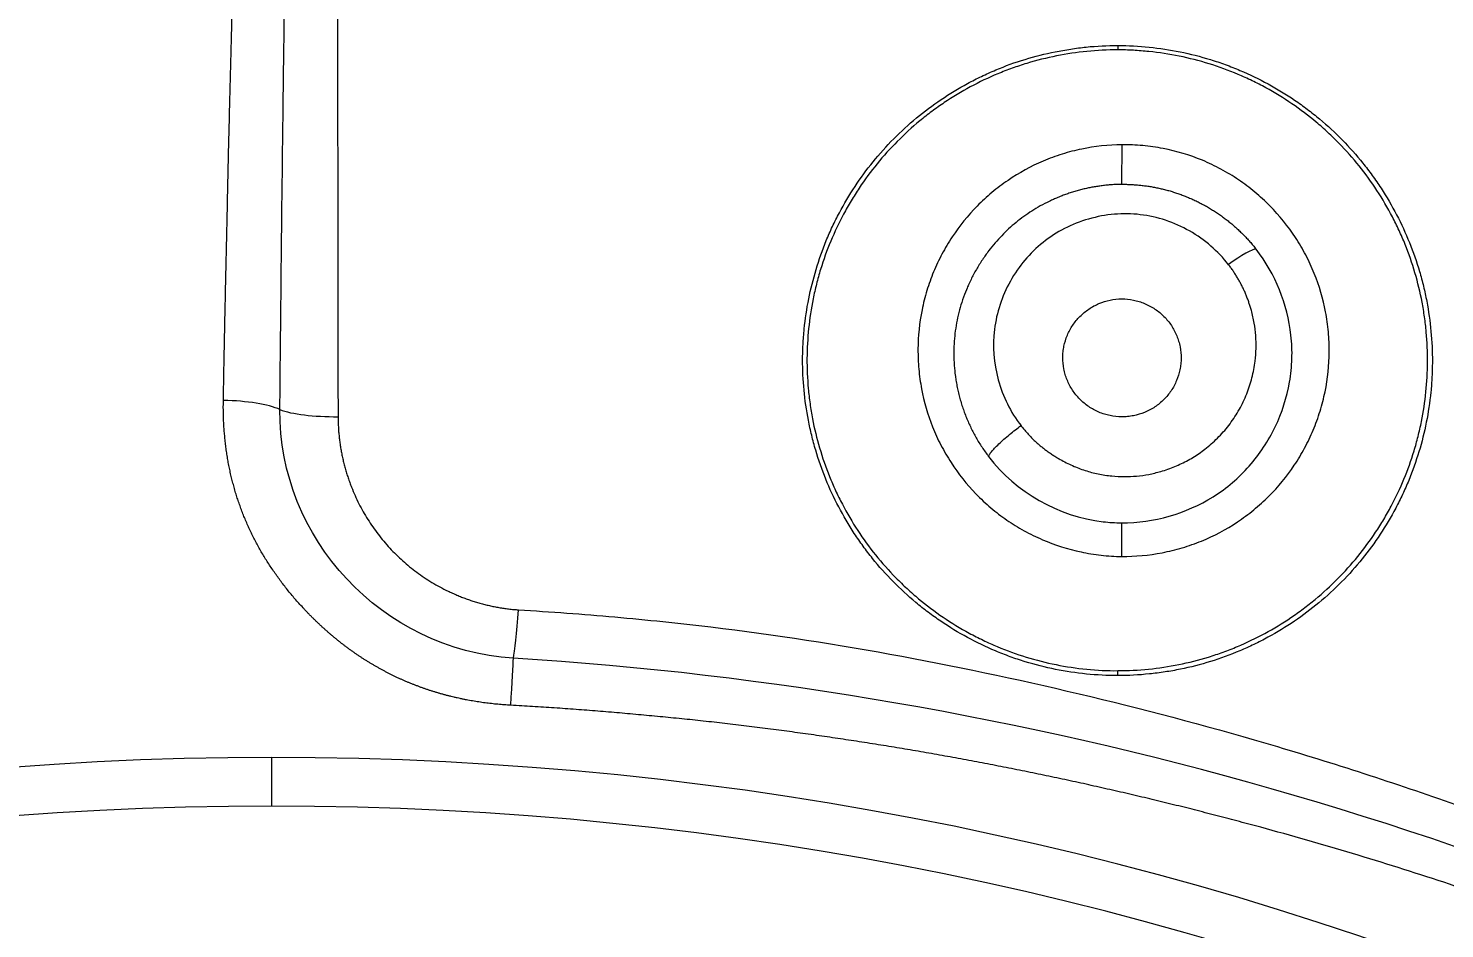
# Model space of a CAD drawing. Extents: x 541 to 1062, y 0 to 382.
# Drawn here: x 893.82 to 904.77, y 300.94 to 307.9 of the extents above; entities that cross this region are included whole.
import ezdxf

# ---------------------------------------------------------------- set-up
doc = ezdxf.new("R2010")
doc.units = 0
doc.header["$LTSCALE"] = 10
doc.header["$MEASUREMENT"] = 0
doc.header["$PDMODE"] = 3
doc.header["$PDSIZE"] = -10
doc.layers.get('0').update_dxf_attribs({"linetype": 'CONTINUOUS'})
doc.layers.get('DEFPOINTS').update_dxf_attribs({"linetype": 'CONTINUOUS'})
doc.layers.add('1', color=7, linetype='CONTINUOUS')
doc.styles.add('Daelim Dimension', font='')
doc.styles.get('Daelim Dimension').set_extended_font_data('NanumGothic')
doc.dimstyles.new('DEFAULT', dxfattribs={"dimscale": 2, "dimtxt": 2, "dimasz": 2, "dimexe": 0, "dimexo": 2, "dimgap": 1, "dimtad": 1, "dimdec": 1, "dimzin": 9, "dimdsep": 46, "dimtxsty": 'Daelim Dimension', "dimcen": 0.5, "dimclrd": 252, "dimclre": 252, "dimclrt": 3, "dimadec": 1, "dimazin": 0, "dimtfac": 1, "dimtdec": 1, "dimtix": 1, "dimtmove": 0, "dimatfit": 3, "dimfxl": 1, "dimtolj": 1, "dimtzin": 1, "dimlwd": 9, "dimlwe": 9, "dimarcsym": 0})

# ---------------------------------------------------------------- blocks, each defined once
blk = doc.blocks.new('*D10')
at = {"color": 5, "linetype": 'ByBlock', "lineweight": 9, "ltscale": 0.5, "transparency": 16777216}
for p, q in [((845.7, 280.073), (845.7, 341.221)), ((849.7, 341.221), (941.7, 341.221)), ((945.7, 280.074), (945.7, 341.221))]:
    blk.add_line(p, q, dxfattribs=at)
at = {"color": 5, "ltscale": 0.5, "transparency": 16777216}
for points in [[(849.7, 341.887), (849.7, 340.554), (845.7, 341.221)], [(941.7, 341.887), (941.7, 340.554), (945.7, 341.221)]]:
    blk.add_solid(points, dxfattribs=at)
at = {"layer": 'DEFPOINTS', "color": 0, "ltscale": 0.5, "transparency": 16777216}
for p in [(945.7, 341.221), (845.7, 276.073), (945.7, 276.074)]:
    blk.add_point(p, dxfattribs=at)
at = {"color": 7, "ltscale": 0.5, "transparency": 16777216, "insert": (895.7, 346.221), "char_height": 6, "attachment_point": 5, "style": 'Daelim Dimension'}
blk.add_mtext('\\A1;%%C100', dxfattribs=at)

msp = doc.modelspace()

# ---------------------------------------------------------------- linework, layer by layer
at = {"layer": '1', "color": 7, "linetype": 'Continuous', "lineweight": 13}
for p, q in [((902.245, 307.767), (902.245, 307.733)), ((902.276, 306.694), (902.277, 307)), ((902.274, 304.076), (902.273, 303.817)), ((902.245, 302.896), (902.245, 302.934)), ((895.7, 302.264), (895.7, 301.888))]:
    msp.add_line(p, q, dxfattribs=at)
at = {"layer": '1', "color": 7, "linetype": 'Continuous', "lineweight": 18}
for radius, start, end in [(45.353, 90, 267.6206), (45.353, 272.3738, 90), (41.78, 282.5334, 97.4666), (41.2, 90, 267.3523), (41.2, 272.6477, 90)]:
    msp.add_arc((895.7, 276.074), radius, start, end, dxfattribs=at)
at = {"layer": '1', "color": 7, "linetype": 'Continuous', "lineweight": 13}
for radius, start, end in [(26.189, 90, 270), (26.189, 270, 90), (25.813, 90, 180), (25.813, 0, 90)]:
    msp.add_arc((895.7, 276.074), radius, start, end, dxfattribs=at)
for centre, major_axis, ratio, start_param, end_param in [((903.085, 306.006), (0.237, 0.184), 0.144323, 0.176634, 1.390659), ((895.33, 304.899), (-0.5, 0.009), 0.247388, 3.660306, 4.720192), ((896.2, 305.005), (0.5, 0), 0.216274, 3.655975, 4.741195), ((897.597, 303.509), (0.034, 0.499), 0.041753, 3.433633, 4.50329), ((897.543, 302.553), (-0.028, -0.499), 0.003274, 1.800682, 2.849813)]:
    msp.add_ellipse(centre, major_axis=major_axis, ratio=ratio, start_param=start_param, end_param=end_param, dxfattribs=at)
at = {"layer": '1', "color": 7, "linetype": 'Continuous', "lineweight": 18}
for points, weights in [([(895.7, 326.074), (868.439, 326.074), (845.7, 307.335), (845.7, 276.074)], [1, 0.732970788325, 0.639202598139, 0.718695429443]), ([(945.7, 276.074), (945.7, 307.335), (922.962, 326.074), (895.7, 326.074)], [0.718695432068, 0.639202599743, 0.732970789054, 1]), ([(895.7, 321.97), (847.662, 321.97), (829.279, 277.589), (863.247, 243.621)], [1, 0.588455621577, 0.588455621577, 1]), ([(928.153, 243.621), (962.121, 277.589), (943.738, 321.97), (895.7, 321.97)], [1, 0.588455621576, 0.588455621576, 1])]:
    msp.add_rational_spline(points, weights, degree=3, dxfattribs=at)
at = {"layer": '1', "color": 7, "linetype": 'Continuous', "lineweight": 13}
for points, knots in [([(853.335, 276.074), (853.335, 278.847), (853.608, 281.62), (854.69, 287.059), (855.499, 289.725), (857.621, 294.849), (858.934, 297.306), (862.015, 301.917), (863.783, 304.07), (867.704, 307.992), (869.858, 309.759), (874.469, 312.84), (876.926, 314.154), (882.05, 316.276), (884.716, 317.085), (890.155, 318.167), (892.927, 318.44), (895.7, 318.44)], [0, 0, 0, 0, 0.125, 0.125, 0.25, 0.25, 0.375, 0.375, 0.5, 0.5, 0.625, 0.625, 0.75, 0.75, 0.875, 0.875, 1, 1, 1, 1]), ([(895.7, 318.44), (898.473, 318.44), (901.246, 318.167), (906.685, 317.085), (909.351, 316.276), (914.474, 314.154), (916.932, 312.84), (921.543, 309.759), (923.696, 307.992), (927.618, 304.07), (929.385, 301.917), (932.466, 297.306), (933.779, 294.849), (935.902, 289.725), (936.71, 287.059), (937.792, 281.62), (938.065, 278.847), (938.065, 276.074)], [0, 0, 0, 0, 0.125, 0.125, 0.25, 0.25, 0.375, 0.375, 0.5, 0.5, 0.625, 0.625, 0.75, 0.75, 0.875, 0.875, 1, 1, 1, 1]), ([(896.199, 316.736), (896.199, 316.675), (896.199, 316.553), (896.199, 316.37), (896.2, 316.187), (896.2, 316.006), (896.2, 315.825), (896.2, 315.644), (896.2, 315.465), (896.201, 315.286), (896.201, 315.107), (896.201, 314.93), (896.201, 314.753), (896.202, 314.577), (896.202, 314.401), (896.202, 314.226), (896.202, 314.052), (896.202, 313.878), (896.203, 313.706), (896.203, 313.534), (896.203, 313.362), (896.203, 313.191), (896.203, 313.021), (896.204, 312.852), (896.204, 312.683), (896.204, 312.515), (896.204, 312.348), (896.205, 312.181), (896.205, 312.016), (896.205, 311.85), (896.205, 311.686), (896.205, 311.522), (896.206, 311.359), (896.206, 311.197), (896.206, 311.035), (896.206, 310.874), (896.206, 310.714), (896.207, 310.555), (896.207, 310.396), (896.207, 310.238), (896.207, 310.08), (896.207, 309.924), (896.208, 309.768), (896.208, 309.612), (896.208, 309.458), (896.208, 309.304), (896.209, 309.151), (896.209, 308.999), (896.209, 308.847), (896.209, 308.696), (896.209, 308.546), (896.21, 308.397), (896.21, 308.248), (896.21, 308.1), (896.21, 307.953), (896.21, 307.806), (896.211, 307.66), (896.211, 307.515), (896.211, 307.371), (896.211, 307.227), (896.211, 307.084), (896.212, 306.942), (896.212, 306.801), (896.212, 306.66), (896.212, 306.52), (896.212, 306.381), (896.213, 306.242), (896.213, 306.104), (896.213, 305.967), (896.213, 305.831), (896.213, 305.695), (896.214, 305.561), (896.214, 305.427), (896.214, 305.293), (896.214, 305.161), (896.214, 305.029), (896.215, 304.941), (896.215, 304.897)], [0, 0, 0, 0, 0.015717, 0.031369, 0.046957, 0.06248, 0.077939, 0.093334, 0.108664, 0.12393, 0.139132, 0.154269, 0.169341, 0.184349, 0.199293, 0.214173, 0.228988, 0.243738, 0.258424, 0.273046, 0.287603, 0.302096, 0.316525, 0.330889, 0.345188, 0.359424, 0.373594, 0.387701, 0.401743, 0.41572, 0.429634, 0.443482, 0.457267, 0.470987, 0.484642, 0.498233, 0.51176, 0.525222, 0.53862, 0.551953, 0.565222, 0.578427, 0.591567, 0.604643, 0.617654, 0.630601, 0.643483, 0.656302, 0.669055, 0.681744, 0.694369, 0.70693, 0.719425, 0.731857, 0.744224, 0.756527, 0.768765, 0.780939, 0.793048, 0.805093, 0.817074, 0.82899, 0.840842, 0.852629, 0.864352, 0.87601, 0.887604, 0.899134, 0.910599, 0.921999, 0.933336, 0.944607, 0.955815, 0.966958, 0.978036, 0.98905, 1, 1, 1, 1]), ([(895.328, 305.023), (895.329, 305.078), (895.331, 305.191), (895.334, 305.36), (895.338, 305.532), (895.341, 305.706), (895.345, 305.882), (895.349, 306.06), (895.353, 306.24), (895.357, 306.423), (895.361, 306.608), (895.365, 306.795), (895.369, 306.984), (895.374, 307.175), (895.379, 307.369), (895.384, 307.564), (895.389, 307.762), (895.398, 308.091), (895.412, 308.581), (895.433, 309.263), (895.46, 310.039), (895.488, 310.77), (895.516, 311.41), (895.539, 311.912), (895.562, 312.37), (895.585, 312.782), (895.606, 313.15), (895.626, 313.473), (895.642, 313.721), (895.655, 313.91), (895.665, 314.053), (895.675, 314.197), (895.684, 314.341), (895.694, 314.476), (895.703, 314.604), (895.712, 314.724), (895.722, 314.843), (895.732, 314.962), (895.742, 315.082), (895.753, 315.202), (895.765, 315.324), (895.777, 315.445), (895.79, 315.563), (895.804, 315.68), (895.817, 315.794), (895.832, 315.905), (895.846, 316.014), (895.862, 316.121), (895.877, 316.226), (895.893, 316.328), (895.91, 316.427), (895.927, 316.525), (895.938, 316.589), (895.944, 316.62)], [0, 0, 0, 0, 0.014175, 0.028544, 0.043108, 0.057865, 0.072817, 0.087962, 0.103301, 0.118833, 0.134559, 0.150477, 0.166589, 0.182894, 0.199391, 0.216081, 0.232963, 0.250037, 0.300206, 0.358598, 0.425191, 0.499955, 0.547181, 0.590552, 0.630077, 0.665764, 0.697619, 0.725648, 0.749859, 0.762374, 0.774885, 0.787393, 0.799897, 0.812397, 0.822838, 0.833274, 0.843703, 0.854126, 0.864544, 0.874956, 0.885769, 0.896382, 0.906795, 0.917008, 0.927021, 0.936835, 0.94645, 0.955868, 0.965088, 0.97411, 0.982936, 0.991566, 1, 1, 1, 1]), ([(902.276, 306.694), (902.282, 306.694), (902.294, 306.694), (902.311, 306.694), (902.328, 306.693), (902.346, 306.692), (902.363, 306.691), (902.38, 306.69), (902.398, 306.689), (902.415, 306.687), (902.432, 306.685), (902.45, 306.683), (902.467, 306.681), (902.484, 306.678), (902.502, 306.676), (902.519, 306.673), (902.536, 306.669), (902.554, 306.666), (902.571, 306.662), (902.588, 306.658), (902.605, 306.654), (902.623, 306.649), (902.64, 306.645), (902.657, 306.64), (902.674, 306.634), (902.691, 306.629), (902.708, 306.623), (902.725, 306.617), (902.742, 306.611), (902.758, 306.605), (902.775, 306.598), (902.792, 306.591), (902.808, 306.584), (902.825, 306.577), (902.841, 306.569), (902.858, 306.561), (902.874, 306.553), (902.89, 306.545), (902.906, 306.536), (902.922, 306.528), (902.938, 306.519), (902.954, 306.509), (902.969, 306.5), (902.985, 306.49), (903, 306.48), (903.015, 306.47), (903.031, 306.46), (903.046, 306.449), (903.061, 306.438), (903.075, 306.427), (903.09, 306.416), (903.104, 306.405), (903.119, 306.393), (903.133, 306.381), (903.147, 306.369), (903.161, 306.356), (903.174, 306.344), (903.188, 306.331), (903.201, 306.318), (903.215, 306.305), (903.228, 306.292), (903.24, 306.278), (903.253, 306.264), (903.266, 306.25), (903.278, 306.236), (903.29, 306.222), (903.302, 306.207), (903.31, 306.197), (903.314, 306.192)], [0, 0, 0, 0, 0.014446, 0.028913, 0.043402, 0.057912, 0.072444, 0.086998, 0.101573, 0.11617, 0.130789, 0.145429, 0.160091, 0.174775, 0.189481, 0.204208, 0.218957, 0.233728, 0.24852, 0.263334, 0.27817, 0.293028, 0.307908, 0.322809, 0.337733, 0.352678, 0.367645, 0.382633, 0.397644, 0.412676, 0.42773, 0.442806, 0.457904, 0.473023, 0.488165, 0.503328, 0.518513, 0.533719, 0.548948, 0.564198, 0.57947, 0.594764, 0.61008, 0.625417, 0.640776, 0.656157, 0.671559, 0.686984, 0.702429, 0.717897, 0.733386, 0.748897, 0.76443, 0.779984, 0.795559, 0.811157, 0.826775, 0.842416, 0.858078, 0.873761, 0.889466, 0.905192, 0.92094, 0.936709, 0.9525, 0.968312, 0.984145, 1, 1, 1, 1]), ([(902.274, 304.077), (902.523, 304.076), (902.772, 304.148), (903.034, 304.311), (903.084, 304.348), (903.177, 304.427), (903.308, 304.556), (903.477, 304.812), (903.552, 305.045), (903.583, 305.224), (903.589, 305.285), (903.593, 305.406), (903.58, 305.709), (903.464, 306), (903.314, 306.192)], [0, 0, 0, 0, 0.25, 0.25, 0.3125, 0.3125, 0.375, 0.5, 0.625, 0.625, 0.6875, 0.6875, 0.75, 1, 1, 1, 1]), ([(897.551, 302.666), (897.542, 302.667), (897.525, 302.668), (897.5, 302.67), (897.475, 302.672), (897.45, 302.674), (897.425, 302.676), (897.401, 302.679), (897.376, 302.682), (897.352, 302.685), (897.327, 302.688), (897.303, 302.692), (897.279, 302.696), (897.255, 302.7), (897.231, 302.704), (897.207, 302.708), (897.183, 302.713), (897.159, 302.718), (897.136, 302.723), (897.112, 302.729), (897.089, 302.734), (897.066, 302.74), (897.042, 302.746), (897.019, 302.753), (896.996, 302.759), (896.974, 302.766), (896.951, 302.773), (896.928, 302.78), (896.906, 302.787), (896.883, 302.795), (896.861, 302.803), (896.839, 302.811), (896.817, 302.82), (896.795, 302.828), (896.773, 302.837), (896.751, 302.846), (896.729, 302.855), (896.708, 302.865), (896.686, 302.874), (896.665, 302.884), (896.644, 302.895), (896.623, 302.905), (896.602, 302.916), (896.581, 302.926), (896.56, 302.937), (896.539, 302.949), (896.519, 302.96), (896.498, 302.972), (896.478, 302.984), (896.458, 302.996), (896.437, 303.009), (896.417, 303.021), (896.397, 303.034), (896.378, 303.047), (896.358, 303.061), (896.338, 303.074), (896.319, 303.088), (896.299, 303.102), (896.28, 303.116), (896.261, 303.131), (896.242, 303.145), (896.223, 303.16), (896.204, 303.176), (896.185, 303.191), (896.167, 303.207), (896.148, 303.222), (896.13, 303.238), (896.111, 303.255), (896.093, 303.271), (896.075, 303.288), (896.057, 303.305), (896.039, 303.322), (896.022, 303.339), (896.004, 303.357), (895.986, 303.375), (895.969, 303.393), (895.947, 303.417), (895.92, 303.446), (895.889, 303.48), (895.859, 303.515), (895.83, 303.551), (895.802, 303.586), (895.774, 303.622), (895.748, 303.658), (895.722, 303.695), (895.697, 303.732), (895.672, 303.769), (895.649, 303.806), (895.626, 303.844), (895.605, 303.882), (895.584, 303.92), (895.564, 303.959), (895.544, 303.998), (895.526, 304.037), (895.508, 304.077), (895.491, 304.117), (895.475, 304.157), (895.46, 304.197), (895.446, 304.238), (895.432, 304.279), (895.419, 304.32), (895.408, 304.362), (895.396, 304.404), (895.386, 304.446), (895.377, 304.489), (895.368, 304.532), (895.36, 304.575), (895.354, 304.618), (895.347, 304.662), (895.342, 304.706), (895.338, 304.751), (895.334, 304.795), (895.331, 304.84), (895.329, 304.885), (895.328, 304.931), (895.327, 304.977), (895.328, 305.007), (895.328, 305.023)], [0, 0, 0, 0, 0.006953, 0.013881, 0.020786, 0.027667, 0.034525, 0.041362, 0.048176, 0.05497, 0.061744, 0.068499, 0.075234, 0.081952, 0.088652, 0.095335, 0.102002, 0.108654, 0.115291, 0.121914, 0.128524, 0.135121, 0.141707, 0.148281, 0.154845, 0.161399, 0.167944, 0.174481, 0.18101, 0.187533, 0.19405, 0.200561, 0.207068, 0.213571, 0.220072, 0.226569, 0.233066, 0.239561, 0.246057, 0.252553, 0.259051, 0.265551, 0.272054, 0.27856, 0.285071, 0.291587, 0.29811, 0.304638, 0.311175, 0.317719, 0.324272, 0.330835, 0.337408, 0.343992, 0.350588, 0.357197, 0.363819, 0.370454, 0.377104, 0.38377, 0.390451, 0.397149, 0.403865, 0.410598, 0.41735, 0.424122, 0.430914, 0.437726, 0.44456, 0.451415, 0.458293, 0.465195, 0.47212, 0.47907, 0.486044, 0.493045, 0.500072, 0.513103, 0.526051, 0.538921, 0.551716, 0.56444, 0.577098, 0.589693, 0.60223, 0.614714, 0.627148, 0.639537, 0.651886, 0.664198, 0.67648, 0.688734, 0.700967, 0.713181, 0.725384, 0.737578, 0.749768, 0.76196, 0.774158, 0.786367, 0.798592, 0.810836, 0.823106, 0.835404, 0.847737, 0.860109, 0.872523, 0.884986, 0.8975, 0.910071, 0.922702, 0.935399, 0.948164, 0.961003, 0.97392, 0.986917, 1, 1, 1, 1]), ([(901.245, 304.59), (901.246, 304.593), (901.248, 304.598), (901.255, 304.61), (901.261, 304.618), (901.274, 304.634), (901.282, 304.643), (901.301, 304.664), (901.313, 304.675), (901.337, 304.698), (901.35, 304.71), (901.378, 304.735), (901.393, 304.747), (901.423, 304.772), (901.438, 304.784), (901.468, 304.807), (901.482, 304.818), (901.496, 304.828)], [0, 0, 0, 0, 0.125, 0.125, 0.25, 0.25, 0.375, 0.375, 0.5, 0.5, 0.625, 0.625, 0.75, 0.75, 0.875, 0.875, 1, 1, 1, 1]), ([(901.245, 304.59), (901.457, 304.312), (901.784, 304.126), (902.178, 304.08), (902.226, 304.077), (902.274, 304.077)], [0, 0, 0, 0, 0.879044, 0.879044, 1, 1, 1, 1]), ([(897.61, 303.404), (897.859, 303.389), (898.107, 303.371), (898.603, 303.327), (898.85, 303.302), (899.592, 303.212), (900.084, 303.136), (901.064, 302.954), (901.551, 302.85), (902.52, 302.617), (903.002, 302.488), (903.957, 302.205), (904.43, 302.051), (905.369, 301.716), (905.833, 301.535), (907.211, 300.956), (908.108, 300.52), (909.414, 299.794), (909.843, 299.54), (910.686, 299.009), (911.1, 298.732), (911.913, 298.157), (912.311, 297.858), (913.092, 297.239), (913.474, 296.919), (914.221, 296.259), (914.585, 295.919), (915.117, 295.395), (915.292, 295.217), (915.636, 294.858), (915.806, 294.675), (916.139, 294.305), (916.302, 294.117), (916.624, 293.737), (916.782, 293.545), (917.094, 293.156), (917.247, 292.96), (917.552, 292.566), (917.703, 292.368), (917.854, 292.17)], [0, 0, 0, 0, 0.03125, 0.03125, 0.0625, 0.0625, 0.125, 0.125, 0.1875, 0.1875, 0.25, 0.25, 0.3125, 0.3125, 0.375, 0.375, 0.5, 0.5, 0.5625, 0.5625, 0.625, 0.625, 0.6875, 0.6875, 0.75, 0.75, 0.8125, 0.8125, 0.84375, 0.84375, 0.875, 0.875, 0.90625, 0.90625, 0.9375, 0.9375, 0.96875, 0.96875, 1, 1, 1, 1])]:
    msp.add_open_spline(points, degree=3, knots=knots, dxfattribs=at)
at = {"layer": '1', "color": 7, "linetype": 'Continuous', "lineweight": 18}
for points, knots in [([(896.202, 316.897), (897.784, 316.867), (899.363, 316.745), (902.497, 316.318), (904.05, 316.014), (907.11, 315.226), (908.617, 314.744), (911.562, 313.607), (913.001, 312.953), (915.792, 311.483), (917.144, 310.667), (919.743, 308.884), (920.99, 307.917), (923.362, 305.846), (924.488, 304.742), (926.601, 302.412), (927.59, 301.186), (928.503, 299.907)], [0, 0, 0, 0, 0.125, 0.125, 0.25, 0.25, 0.375, 0.375, 0.5, 0.5, 0.625, 0.625, 0.75, 0.75, 0.875, 0.875, 1, 1, 1, 1]), ([(896.199, 316.736), (899.363, 316.692), (902.534, 316.27), (908.607, 314.734), (911.533, 313.624), (917.157, 310.695), (919.746, 308.931), (923.298, 305.856), (924.429, 304.758), (926.035, 303.005), (926.554, 302.406), (927.31, 301.489), (927.558, 301.18), (928.04, 300.551), (928.282, 300.236), (928.503, 299.907)], [0, 0, 0, 0, 0.25, 0.25, 0.5, 0.5, 0.75, 0.75, 0.875, 0.875, 0.9375, 0.9375, 0.96875, 0.96875, 1, 1, 1, 1]), ([(895.765, 304.952), (895.765, 304.968), (895.765, 304.998), (895.766, 305.044), (895.766, 305.091), (895.767, 305.137), (895.767, 305.183), (895.768, 305.229), (895.768, 305.275), (895.768, 305.321), (895.769, 305.367), (895.769, 305.413), (895.77, 305.459), (895.77, 305.505), (895.771, 305.551), (895.771, 305.597), (895.772, 305.643), (895.772, 305.689), (895.773, 305.735), (895.773, 305.781), (895.774, 305.828), (895.774, 305.874), (895.774, 305.92), (895.775, 305.966), (895.775, 306.012), (895.776, 306.058), (895.776, 306.104), (895.777, 306.15), (895.777, 306.196), (895.778, 306.242), (895.778, 306.288), (895.779, 306.334), (895.779, 306.38), (895.78, 306.425), (895.78, 306.471), (895.781, 306.517), (895.781, 306.563), (895.782, 306.609), (895.783, 306.655), (895.783, 306.701), (895.784, 306.747), (895.784, 306.793), (895.785, 306.839), (895.785, 306.885), (895.786, 306.931), (895.786, 306.977), (895.787, 307.023), (895.787, 307.069), (895.788, 307.114), (895.789, 307.16), (895.789, 307.206), (895.79, 307.252), (895.79, 307.298), (895.791, 307.344), (895.791, 307.39), (895.792, 307.436), (895.793, 307.481), (895.793, 307.527), (895.794, 307.573), (895.794, 307.619), (895.795, 307.665), (895.796, 307.711), (895.796, 307.757), (895.797, 307.802), (895.797, 307.848), (895.798, 307.894), (895.799, 307.94), (895.799, 307.986), (895.8, 308.031), (895.801, 308.077), (895.801, 308.123), (895.802, 308.169), (895.802, 308.215), (895.803, 308.26), (895.804, 308.306), (895.804, 308.352), (895.805, 308.398), (895.806, 308.443), (895.806, 308.489), (895.807, 308.535), (895.808, 308.581), (895.808, 308.626), (895.809, 308.672), (895.81, 308.718), (895.811, 308.764), (895.811, 308.809), (895.812, 308.855), (895.813, 308.901), (895.813, 308.946), (895.814, 308.992), (895.815, 309.038), (895.816, 309.083), (895.816, 309.129), (895.817, 309.175), (895.818, 309.221), (895.819, 309.266), (895.819, 309.312), (895.82, 309.358), (895.821, 309.403), (895.822, 309.449), (895.822, 309.494), (895.823, 309.54), (895.824, 309.586), (895.825, 309.631), (895.826, 309.677), (895.826, 309.723), (895.827, 309.768), (895.828, 309.814), (895.829, 309.859), (895.83, 309.905), (895.83, 309.951), (895.831, 309.996), (895.832, 310.042), (895.833, 310.087), (895.834, 310.133), (895.835, 310.178), (895.835, 310.224), (895.836, 310.27), (895.837, 310.315), (895.838, 310.361), (895.839, 310.406), (895.84, 310.452), (895.841, 310.497), (895.842, 310.543), (895.842, 310.588), (895.843, 310.634), (895.844, 310.679), (895.845, 310.725), (895.846, 310.77), (895.847, 310.821), (895.848, 310.877), (895.85, 310.962), (895.853, 311.123), (895.858, 311.371), (895.864, 311.688), (895.871, 312.036), (895.879, 312.412), (895.889, 312.821), (895.9, 313.26), (895.909, 313.62), (895.918, 313.893), (895.923, 314.074), (895.93, 314.268), (895.938, 314.474), (895.947, 314.692), (895.957, 314.922), (895.972, 315.221), (895.992, 315.56), (896.015, 315.91), (896.036, 316.186), (896.053, 316.387), (896.064, 316.515), (896.07, 316.575), (896.072, 316.593)], [0, 0, 0, 0, 0.003907, 0.007815, 0.011722, 0.015629, 0.019537, 0.023444, 0.027351, 0.031258, 0.035166, 0.039073, 0.04298, 0.046887, 0.050794, 0.054701, 0.058609, 0.062516, 0.066423, 0.07033, 0.074237, 0.078144, 0.082051, 0.085958, 0.089865, 0.093772, 0.097679, 0.101586, 0.105493, 0.109399, 0.113306, 0.117213, 0.12112, 0.125027, 0.128933, 0.13284, 0.136747, 0.140654, 0.14456, 0.148467, 0.152374, 0.15628, 0.160187, 0.164093, 0.168, 0.171907, 0.175813, 0.17972, 0.183626, 0.187532, 0.191439, 0.195345, 0.199252, 0.203158, 0.207064, 0.210971, 0.214877, 0.218783, 0.22269, 0.226596, 0.230502, 0.234408, 0.238314, 0.24222, 0.246127, 0.250033, 0.253939, 0.257845, 0.261751, 0.265657, 0.269563, 0.273469, 0.277375, 0.281281, 0.285186, 0.289092, 0.292998, 0.296904, 0.30081, 0.304715, 0.308621, 0.312527, 0.316432, 0.320338, 0.324244, 0.328149, 0.332055, 0.33596, 0.339866, 0.343771, 0.347677, 0.351582, 0.355488, 0.359393, 0.363299, 0.367204, 0.371109, 0.375015, 0.37892, 0.382825, 0.38673, 0.390635, 0.394541, 0.398446, 0.402351, 0.406256, 0.410161, 0.414066, 0.417971, 0.421876, 0.425781, 0.429686, 0.433591, 0.437495, 0.4414, 0.445305, 0.44921, 0.453115, 0.457019, 0.460924, 0.464829, 0.468733, 0.472638, 0.476543, 0.480447, 0.484352, 0.488256, 0.492161, 0.496065, 0.499969, 0.5052, 0.510598, 0.521893, 0.546481, 0.574462, 0.603651, 0.636259, 0.671516, 0.70942, 0.749973, 0.764611, 0.780325, 0.797114, 0.814977, 0.83391, 0.853911, 0.874975, 0.91197, 0.942477, 0.966515, 0.984104, 0.995262, 1, 1, 1, 1]), ([(902.245, 302.896), (902.163, 302.896), (902.082, 302.9), (901.921, 302.916), (901.762, 302.94), (901.606, 302.98), (901.489, 303.015), (901.451, 303.028), (901.374, 303.056), (901.336, 303.071), (901.225, 303.118), (901.08, 303.187), (900.943, 303.27), (900.843, 303.338), (900.81, 303.362), (900.762, 303.398), (900.746, 303.41), (900.714, 303.435), (900.636, 303.499), (900.504, 303.621), (900.398, 303.739), (900.323, 303.832), (900.299, 303.864), (900.252, 303.928), (900.229, 303.961), (900.163, 304.062), (900.123, 304.13), (900.049, 304.27), (899.983, 304.413), (899.931, 304.562), (899.903, 304.657), (899.897, 304.677), (899.887, 304.715), (899.882, 304.734), (899.868, 304.792), (899.859, 304.831), (899.837, 304.947), (899.814, 305.103), (899.807, 305.259), (899.807, 305.377), (899.809, 305.436), (899.813, 305.495), (899.816, 305.535), (899.818, 305.555), (899.827, 305.653), (899.851, 305.809), (899.908, 306.037), (899.96, 306.185), (900.005, 306.295), (900.021, 306.331), (900.055, 306.403), (900.073, 306.439), (900.129, 306.543), (900.209, 306.679), (900.302, 306.806), (900.402, 306.928), (900.455, 306.988), (900.568, 307.102), (900.627, 307.156), (900.749, 307.257), (900.876, 307.352), (901.013, 307.435), (901.118, 307.492), (901.154, 307.511), (901.227, 307.545), (901.264, 307.562), (901.375, 307.609), (901.526, 307.663), (901.682, 307.703), (901.8, 307.726), (901.84, 307.733), (901.92, 307.745), (901.96, 307.751), (902.082, 307.763), (902.163, 307.767), (902.245, 307.767)], [0, 0, 0, 0, 0.03125, 0.03125, 0.0625, 0.09375, 0.09375, 0.109375, 0.109375, 0.125, 0.125, 0.15625, 0.1875, 0.1875, 0.203125, 0.203125, 0.210938, 0.210938, 0.21875, 0.25, 0.28125, 0.28125, 0.296875, 0.296875, 0.3125, 0.3125, 0.34375, 0.34375, 0.375, 0.40625, 0.40625, 0.414063, 0.414063, 0.421875, 0.421875, 0.4375, 0.4375, 0.46875, 0.5, 0.5, 0.515625, 0.523438, 0.523438, 0.53125, 0.53125, 0.5625, 0.59375, 0.625, 0.625, 0.640625, 0.640625, 0.65625, 0.65625, 0.6875, 0.71875, 0.71875, 0.75, 0.75, 0.78125, 0.78125, 0.8125, 0.84375, 0.84375, 0.859375, 0.859375, 0.875, 0.875, 0.90625, 0.9375, 0.9375, 0.953125, 0.953125, 0.96875, 0.96875, 1, 1, 1, 1]), ([(902.245, 307.733), (902.164, 307.733), (902.085, 307.729), (901.927, 307.713), (901.771, 307.69), (901.617, 307.652), (901.522, 307.623), (901.503, 307.617), (901.465, 307.604), (901.447, 307.598), (901.39, 307.577), (901.353, 307.563), (901.244, 307.518), (901.102, 307.45), (900.968, 307.369), (900.87, 307.303), (900.838, 307.281), (900.775, 307.233), (900.743, 307.209), (900.652, 307.134), (900.537, 307.028), (900.38, 306.855), (900.288, 306.73), (900.233, 306.648), (900.223, 306.632), (900.202, 306.599), (900.171, 306.549), (900.142, 306.498), (900.087, 306.395), (900.021, 306.255), (899.969, 306.11), (899.934, 305.998), (899.924, 305.961), (899.91, 305.904), (899.905, 305.885), (899.896, 305.847), (899.876, 305.751), (899.85, 305.579), (899.837, 305.348), (899.844, 305.192), (899.854, 305.075), (899.859, 305.036), (899.87, 304.959), (899.876, 304.92), (899.898, 304.806), (899.935, 304.655), (899.986, 304.508), (900.03, 304.399), (900.045, 304.363), (900.078, 304.291), (900.096, 304.256), (900.151, 304.151), (900.23, 304.016), (900.368, 303.826), (900.473, 303.708), (900.557, 303.623), (900.585, 303.595), (900.644, 303.541), (900.674, 303.515), (900.765, 303.439), (900.891, 303.344), (901.026, 303.262), (901.131, 303.205), (901.167, 303.187), (901.221, 303.161), (901.239, 303.152), (901.276, 303.136), (901.367, 303.096), (901.536, 303.035), (901.766, 302.977), (901.924, 302.953), (902.084, 302.937), (902.164, 302.933), (902.245, 302.934)], [0, 0, 0, 0, 0.03125, 0.03125, 0.0625, 0.09375, 0.09375, 0.101563, 0.101563, 0.109375, 0.109375, 0.125, 0.125, 0.15625, 0.1875, 0.1875, 0.203125, 0.203125, 0.21875, 0.21875, 0.25, 0.28125, 0.3125, 0.3125, 0.320313, 0.320313, 0.328125, 0.34375, 0.34375, 0.375, 0.40625, 0.40625, 0.421875, 0.421875, 0.429688, 0.429688, 0.4375, 0.46875, 0.5, 0.53125, 0.53125, 0.546875, 0.546875, 0.5625, 0.5625, 0.59375, 0.625, 0.625, 0.640625, 0.640625, 0.65625, 0.65625, 0.6875, 0.71875, 0.75, 0.75, 0.765625, 0.765625, 0.78125, 0.78125, 0.8125, 0.84375, 0.84375, 0.859375, 0.859375, 0.867188, 0.867188, 0.875, 0.90625, 0.9375, 0.96875, 0.96875, 1, 1, 1, 1]), ([(902.245, 307.767), (902.326, 307.766), (902.488, 307.758), (902.727, 307.722), (902.883, 307.682), (902.999, 307.646), (903.038, 307.633), (903.114, 307.605), (903.152, 307.59), (903.264, 307.543), (903.408, 307.473), (903.545, 307.39), (903.645, 307.322), (903.678, 307.298), (903.726, 307.262), (903.742, 307.249), (903.774, 307.224), (903.852, 307.161), (903.984, 307.038), (904.089, 306.92), (904.164, 306.827), (904.2, 306.779), (904.235, 306.73), (904.258, 306.697), (904.269, 306.681), (904.324, 306.597), (904.364, 306.528), (904.437, 306.388), (904.503, 306.245), (904.555, 306.096), (904.583, 306.001), (904.588, 305.982), (904.599, 305.944), (904.604, 305.925), (904.618, 305.867), (904.626, 305.828), (904.648, 305.712), (904.67, 305.557), (904.677, 305.401), (904.677, 305.284), (904.675, 305.225), (904.672, 305.166), (904.669, 305.126), (904.667, 305.107), (904.657, 305.008), (904.634, 304.853), (904.577, 304.626), (904.524, 304.478), (904.487, 304.387), (904.479, 304.369), (904.463, 304.333), (904.455, 304.315), (904.43, 304.261), (904.412, 304.226), (904.357, 304.121), (904.277, 303.986), (904.184, 303.859), (904.085, 303.737), (904.032, 303.678), (903.919, 303.564), (903.861, 303.51), (903.739, 303.408), (903.612, 303.313), (903.476, 303.23), (903.37, 303.173), (903.334, 303.154), (903.261, 303.119), (903.225, 303.103), (903.113, 303.056), (902.963, 303.001), (902.807, 302.961), (902.689, 302.937), (902.649, 302.93), (902.57, 302.918), (902.529, 302.913), (902.408, 302.9), (902.326, 302.896), (902.245, 302.896)], [0, 0, 0, 0, 0.03125, 0.0625, 0.09375, 0.09375, 0.109375, 0.109375, 0.125, 0.125, 0.15625, 0.1875, 0.1875, 0.203125, 0.203125, 0.210938, 0.210938, 0.21875, 0.25, 0.28125, 0.28125, 0.296875, 0.304688, 0.304688, 0.3125, 0.3125, 0.34375, 0.34375, 0.375, 0.40625, 0.40625, 0.414063, 0.414063, 0.421875, 0.421875, 0.4375, 0.4375, 0.46875, 0.5, 0.5, 0.515625, 0.523438, 0.523438, 0.53125, 0.53125, 0.5625, 0.59375, 0.625, 0.625, 0.632813, 0.632813, 0.640625, 0.640625, 0.65625, 0.65625, 0.6875, 0.71875, 0.71875, 0.75, 0.75, 0.78125, 0.78125, 0.8125, 0.84375, 0.84375, 0.859375, 0.859375, 0.875, 0.875, 0.90625, 0.9375, 0.9375, 0.953125, 0.953125, 0.96875, 0.96875, 1, 1, 1, 1]), ([(902.245, 302.934), (902.325, 302.934), (902.404, 302.938), (902.561, 302.954), (902.717, 302.977), (902.87, 303.016), (902.965, 303.045), (902.984, 303.052), (903.022, 303.064), (903.04, 303.071), (903.096, 303.091), (903.133, 303.105), (903.242, 303.151), (903.384, 303.219), (903.518, 303.3), (903.615, 303.366), (903.647, 303.389), (903.71, 303.436), (903.741, 303.46), (903.832, 303.536), (903.947, 303.641), (904.103, 303.814), (904.195, 303.939), (904.249, 304.021), (904.26, 304.037), (904.281, 304.07), (904.311, 304.12), (904.34, 304.171), (904.395, 304.274), (904.461, 304.413), (904.513, 304.559), (904.547, 304.67), (904.557, 304.707), (904.571, 304.764), (904.576, 304.783), (904.585, 304.821), (904.605, 304.916), (904.631, 305.088), (904.644, 305.319), (904.637, 305.474), (904.626, 305.591), (904.622, 305.63), (904.611, 305.707), (904.605, 305.745), (904.583, 305.86), (904.546, 306.01), (904.495, 306.157), (904.452, 306.266), (904.436, 306.301), (904.403, 306.373), (904.386, 306.408), (904.331, 306.513), (904.252, 306.648), (904.114, 306.838), (904.01, 306.955), (903.927, 307.04), (903.898, 307.068), (903.84, 307.122), (903.81, 307.148), (903.719, 307.224), (903.594, 307.319), (903.459, 307.402), (903.355, 307.459), (903.319, 307.477), (903.247, 307.512), (903.211, 307.528), (903.101, 307.575), (902.951, 307.629), (902.721, 307.688), (902.564, 307.712), (902.445, 307.724), (902.405, 307.727), (902.325, 307.732), (902.285, 307.733), (902.245, 307.733)], [0, 0, 0, 0, 0.03125, 0.03125, 0.0625, 0.09375, 0.09375, 0.101563, 0.101563, 0.109375, 0.109375, 0.125, 0.125, 0.15625, 0.1875, 0.1875, 0.203125, 0.203125, 0.21875, 0.21875, 0.25, 0.28125, 0.3125, 0.3125, 0.320313, 0.320313, 0.328125, 0.34375, 0.34375, 0.375, 0.40625, 0.40625, 0.421875, 0.421875, 0.429688, 0.429688, 0.4375, 0.46875, 0.5, 0.53125, 0.53125, 0.546875, 0.546875, 0.5625, 0.5625, 0.59375, 0.625, 0.625, 0.640625, 0.640625, 0.65625, 0.65625, 0.6875, 0.71875, 0.75, 0.75, 0.765625, 0.765625, 0.78125, 0.78125, 0.8125, 0.84375, 0.84375, 0.859375, 0.859375, 0.875, 0.875, 0.90625, 0.9375, 0.96875, 0.96875, 0.984375, 0.984375, 1, 1, 1, 1]), ([(902.277, 307), (902.171, 306.999), (902.067, 306.988), (901.915, 306.956), (901.864, 306.943), (901.789, 306.919), (901.764, 306.911), (901.715, 306.893), (901.691, 306.883), (901.571, 306.832), (901.481, 306.782), (901.374, 306.71), (901.353, 306.695), (901.311, 306.663), (901.291, 306.647), (901.231, 306.597), (901.193, 306.562), (901.085, 306.453), (901.021, 306.373), (900.95, 306.266), (900.936, 306.244), (900.909, 306.199), (900.897, 306.177), (900.861, 306.109), (900.818, 306.017), (900.783, 305.921), (900.761, 305.848), (900.754, 305.823), (900.741, 305.773), (900.736, 305.748), (900.71, 305.622), (900.7, 305.521), (900.699, 305.368), (900.701, 305.317), (900.708, 305.24), (900.711, 305.214), (900.718, 305.163), (900.722, 305.138), (900.746, 305.012), (900.774, 304.914), (900.822, 304.794), (900.832, 304.771), (900.853, 304.723), (900.865, 304.7), (900.901, 304.631), (900.927, 304.586), (901.011, 304.456), (901.075, 304.375), (901.166, 304.281), (901.185, 304.263), (901.223, 304.227), (901.243, 304.21), (901.302, 304.159), (901.385, 304.096), (901.474, 304.041), (901.542, 304.003), (901.565, 303.991), (901.613, 303.968), (901.637, 303.957), (901.758, 303.905), (901.858, 303.873), (902.011, 303.841), (902.063, 303.832), (902.141, 303.824), (902.168, 303.821), (902.221, 303.818), (902.247, 303.817), (902.273, 303.817)], [0, 0, 0, 0, 0.0625, 0.0625, 0.09375, 0.09375, 0.109375, 0.109375, 0.125, 0.125, 0.1875, 0.1875, 0.203125, 0.203125, 0.21875, 0.21875, 0.25, 0.25, 0.3125, 0.3125, 0.328125, 0.328125, 0.34375, 0.34375, 0.375, 0.40625, 0.40625, 0.421875, 0.421875, 0.4375, 0.4375, 0.5, 0.5, 0.53125, 0.53125, 0.546875, 0.546875, 0.5625, 0.5625, 0.625, 0.625, 0.640625, 0.640625, 0.65625, 0.65625, 0.6875, 0.6875, 0.75, 0.75, 0.765625, 0.765625, 0.78125, 0.78125, 0.8125, 0.84375, 0.84375, 0.859375, 0.859375, 0.875, 0.875, 0.9375, 0.9375, 0.96875, 0.96875, 0.984375, 0.984375, 1, 1, 1, 1]), ([(902.273, 303.817), (902.38, 303.816), (902.486, 303.826), (902.64, 303.856), (902.692, 303.868), (902.768, 303.891), (902.793, 303.899), (902.843, 303.917), (902.868, 303.926), (902.989, 303.976), (903.082, 304.025), (903.191, 304.098), (903.212, 304.113), (903.254, 304.144), (903.275, 304.16), (903.336, 304.21), (903.375, 304.245), (903.485, 304.355), (903.551, 304.435), (903.624, 304.543), (903.638, 304.565), (903.664, 304.61), (903.677, 304.632), (903.714, 304.7), (903.758, 304.793), (903.793, 304.89), (903.816, 304.965), (903.823, 304.99), (903.836, 305.04), (903.842, 305.065), (903.868, 305.192), (903.879, 305.295), (903.88, 305.449), (903.878, 305.501), (903.871, 305.579), (903.868, 305.605), (903.86, 305.657), (903.856, 305.682), (903.832, 305.809), (903.803, 305.908), (903.754, 306.029), (903.743, 306.053), (903.721, 306.101), (903.71, 306.125), (903.673, 306.194), (903.647, 306.239), (903.561, 306.37), (903.495, 306.451), (903.402, 306.546), (903.383, 306.564), (903.344, 306.6), (903.324, 306.617), (903.264, 306.668), (903.179, 306.731), (903.089, 306.785), (903.019, 306.823), (902.995, 306.835), (902.947, 306.858), (902.923, 306.869), (902.8, 306.92), (902.699, 306.95), (902.569, 306.975), (902.543, 306.98), (902.49, 306.987), (902.464, 306.991), (902.384, 306.998), (902.33, 307), (902.277, 307)], [0, 0, 0, 0, 0.0625, 0.0625, 0.09375, 0.09375, 0.109375, 0.109375, 0.125, 0.125, 0.1875, 0.1875, 0.203125, 0.203125, 0.21875, 0.21875, 0.25, 0.25, 0.3125, 0.3125, 0.328125, 0.328125, 0.34375, 0.34375, 0.375, 0.40625, 0.40625, 0.421875, 0.421875, 0.4375, 0.4375, 0.5, 0.5, 0.53125, 0.53125, 0.546875, 0.546875, 0.5625, 0.5625, 0.625, 0.625, 0.640625, 0.640625, 0.65625, 0.65625, 0.6875, 0.6875, 0.75, 0.75, 0.765625, 0.765625, 0.78125, 0.78125, 0.8125, 0.84375, 0.84375, 0.859375, 0.859375, 0.875, 0.875, 0.9375, 0.9375, 0.953125, 0.953125, 0.96875, 0.96875, 1, 1, 1, 1]), ([(903.101, 306.072), (903.019, 306.178), (902.919, 306.265), (902.68, 306.401), (902.552, 306.443), (902.285, 306.475), (902.15, 306.463), (901.888, 306.388), (901.769, 306.327), (901.564, 306.162), (901.479, 306.062), (901.348, 305.827), (901.307, 305.703), (901.275, 305.442), (901.284, 305.313), (901.356, 305.052), (901.414, 304.934), (901.496, 304.828)], [0, 0, 0, 0, 0.125, 0.125, 0.25, 0.25, 0.375, 0.375, 0.5, 0.5, 0.625, 0.625, 0.75, 0.75, 0.875, 0.875, 1, 1, 1, 1]), ([(901.496, 304.828), (901.499, 304.824), (901.506, 304.816), (901.515, 304.804), (901.525, 304.792), (901.535, 304.78), (901.545, 304.769), (901.556, 304.757), (901.566, 304.746), (901.577, 304.735), (901.588, 304.724), (901.599, 304.714), (901.61, 304.703), (901.622, 304.693), (901.633, 304.683), (901.645, 304.673), (901.657, 304.663), (901.669, 304.653), (901.681, 304.644), (901.693, 304.635), (901.706, 304.626), (901.719, 304.617), (901.732, 304.608), (901.745, 304.599), (901.758, 304.591), (901.771, 304.583), (901.785, 304.575), (901.825, 304.552), (901.893, 304.517), (901.991, 304.48), (902.093, 304.453), (902.195, 304.438), (902.294, 304.433), (902.39, 304.437), (902.484, 304.45), (902.565, 304.47), (902.632, 304.491), (902.686, 304.512), (902.738, 304.535), (902.789, 304.561), (902.838, 304.589), (902.885, 304.621), (902.95, 304.67), (903.029, 304.741), (903.115, 304.842), (903.187, 304.953), (903.244, 305.072), (903.285, 305.198), (903.307, 305.316), (903.315, 305.425), (903.313, 305.524), (903.301, 305.622), (903.284, 305.697), (903.269, 305.749), (903.259, 305.778), (903.249, 305.807), (903.238, 305.836), (903.226, 305.864), (903.213, 305.891), (903.2, 305.918), (903.185, 305.945), (903.17, 305.971), (903.154, 305.997), (903.137, 306.023), (903.12, 306.048), (903.107, 306.064), (903.101, 306.072)], [0, 0, 0, 0, 0.004847, 0.009683, 0.014509, 0.019326, 0.024135, 0.028937, 0.033733, 0.038525, 0.043314, 0.048101, 0.052888, 0.057674, 0.062463, 0.067254, 0.072049, 0.076849, 0.081656, 0.08647, 0.091293, 0.096126, 0.10097, 0.105826, 0.110695, 0.115579, 0.120479, 0.125396, 0.15843, 0.190966, 0.223382, 0.256057, 0.286095, 0.315713, 0.345194, 0.374828, 0.392983, 0.410947, 0.428774, 0.446518, 0.464235, 0.481982, 0.499814, 0.541157, 0.58253, 0.624627, 0.666687, 0.708223, 0.749917, 0.781233, 0.812341, 0.84353, 0.875089, 0.884887, 0.894622, 0.904302, 0.913937, 0.923533, 0.933101, 0.942648, 0.952184, 0.961717, 0.971256, 0.980811, 0.990389, 1, 1, 1, 1]), ([(902.275, 304.896), (902.244, 304.896), (902.214, 304.9), (902.17, 304.909), (902.155, 304.912), (902.127, 304.921), (902.112, 304.927), (902.071, 304.944), (902.044, 304.959), (902.007, 304.984), (901.995, 304.993), (901.972, 305.013), (901.961, 305.023), (901.929, 305.055), (901.91, 305.078), (901.878, 305.128), (901.864, 305.154), (901.847, 305.195), (901.842, 305.209), (901.834, 305.238), (901.83, 305.252), (901.822, 305.296), (901.819, 305.325), (901.819, 305.369), (901.82, 305.384), (901.823, 305.414), (901.825, 305.428), (901.834, 305.471), (901.843, 305.499), (901.86, 305.54), (901.866, 305.554), (901.88, 305.58), (901.888, 305.592), (901.912, 305.629), (901.931, 305.652), (901.973, 305.694), (901.996, 305.713), (902.033, 305.738), (902.045, 305.746), (902.072, 305.76), (902.085, 305.766), (902.127, 305.784), (902.155, 305.793), (902.214, 305.804), (902.244, 305.808), (902.275, 305.808)], [0, 0, 0, 0, 0.0625, 0.0625, 0.09375, 0.09375, 0.125, 0.125, 0.1875, 0.1875, 0.21875, 0.21875, 0.25, 0.25, 0.3125, 0.3125, 0.375, 0.375, 0.40625, 0.40625, 0.4375, 0.4375, 0.5, 0.5, 0.53125, 0.53125, 0.5625, 0.5625, 0.625, 0.625, 0.65625, 0.65625, 0.6875, 0.6875, 0.75, 0.75, 0.8125, 0.8125, 0.84375, 0.84375, 0.875, 0.875, 0.9375, 0.9375, 1, 1, 1, 1]), ([(902.275, 305.808), (902.305, 305.808), (902.336, 305.805), (902.38, 305.796), (902.395, 305.792), (902.424, 305.783), (902.438, 305.778), (902.48, 305.761), (902.507, 305.746), (902.544, 305.721), (902.557, 305.712), (902.58, 305.693), (902.591, 305.682), (902.623, 305.651), (902.642, 305.627), (902.675, 305.577), (902.689, 305.55), (902.706, 305.509), (902.711, 305.495), (902.719, 305.467), (902.723, 305.452), (902.731, 305.408), (902.734, 305.379), (902.734, 305.334), (902.733, 305.319), (902.73, 305.29), (902.728, 305.275), (902.719, 305.232), (902.71, 305.204), (902.693, 305.163), (902.687, 305.149), (902.673, 305.123), (902.657, 305.098), (902.64, 305.074), (902.621, 305.051), (902.611, 305.04), (902.579, 305.008), (902.556, 304.989), (902.519, 304.965), (902.506, 304.957), (902.479, 304.943), (902.465, 304.936), (902.424, 304.919), (902.395, 304.911), (902.351, 304.902), (902.336, 304.9), (902.305, 304.897), (902.29, 304.896), (902.275, 304.896)], [0, 0, 0, 0, 0.0625, 0.0625, 0.09375, 0.09375, 0.125, 0.125, 0.1875, 0.1875, 0.21875, 0.21875, 0.25, 0.25, 0.3125, 0.3125, 0.375, 0.375, 0.40625, 0.40625, 0.4375, 0.4375, 0.5, 0.5, 0.53125, 0.53125, 0.5625, 0.5625, 0.625, 0.625, 0.65625, 0.65625, 0.6875, 0.71875, 0.71875, 0.75, 0.75, 0.8125, 0.8125, 0.84375, 0.84375, 0.875, 0.875, 0.9375, 0.9375, 0.96875, 0.96875, 1, 1, 1, 1]), ([(896.215, 304.897), (896.215, 304.891), (896.215, 304.878), (896.215, 304.858), (896.216, 304.839), (896.217, 304.819), (896.218, 304.8), (896.219, 304.781), (896.221, 304.762), (896.223, 304.742), (896.225, 304.723), (896.227, 304.704), (896.23, 304.685), (896.233, 304.666), (896.236, 304.647), (896.239, 304.629), (896.243, 304.61), (896.247, 304.591), (896.251, 304.572), (896.255, 304.554), (896.26, 304.535), (896.265, 304.517), (896.27, 304.498), (896.275, 304.48), (896.281, 304.461), (896.286, 304.443), (896.292, 304.425), (896.299, 304.407), (896.305, 304.388), (896.312, 304.37), (896.333, 304.315), (896.374, 304.224), (896.443, 304.102), (896.522, 303.988), (896.613, 303.88), (896.713, 303.782), (896.822, 303.693), (896.939, 303.614), (897.034, 303.564), (897.099, 303.533), (897.134, 303.518), (897.169, 303.503), (897.205, 303.49), (897.24, 303.477), (897.276, 303.466), (897.312, 303.455), (897.349, 303.446), (897.385, 303.437), (897.422, 303.429), (897.459, 303.422), (897.496, 303.416), (897.534, 303.411), (897.572, 303.407), (897.597, 303.405), (897.61, 303.404)], [0, 0, 0, 0, 0.008783, 0.017544, 0.026283, 0.035003, 0.043705, 0.05239, 0.061059, 0.069714, 0.078356, 0.086987, 0.095608, 0.104221, 0.112826, 0.121425, 0.13002, 0.138612, 0.147202, 0.155792, 0.164383, 0.172975, 0.181572, 0.190174, 0.198782, 0.207397, 0.216022, 0.224656, 0.233302, 0.241961, 0.250634, 0.313507, 0.375745, 0.437876, 0.500425, 0.563215, 0.625383, 0.687519, 0.750225, 0.767116, 0.783918, 0.800644, 0.817305, 0.833914, 0.850485, 0.867029, 0.883561, 0.900092, 0.916636, 0.933206, 0.949815, 0.966475, 0.983199, 1, 1, 1, 1]), ([(917.854, 292.17), (917.223, 292.919), (916.622, 293.702), (915.273, 295.139), (914.556, 295.816), (912.305, 297.737), (910.664, 298.861), (905.443, 301.665), (901.539, 302.783), (897.57, 303.031)], [0, 0, 0, 0, 0.125, 0.125, 0.25, 0.25, 0.5, 0.5, 1, 1, 1, 1]), ([(917.854, 292.17), (917.843, 292.181), (917.821, 292.204), (917.788, 292.238), (917.754, 292.273), (917.72, 292.309), (917.686, 292.346), (917.651, 292.384), (917.615, 292.422), (917.58, 292.461), (917.544, 292.501), (917.507, 292.542), (917.47, 292.584), (917.432, 292.626), (917.394, 292.669), (917.34, 292.731), (917.263, 292.821), (917.155, 292.947), (917.024, 293.101), (916.897, 293.252), (916.783, 293.388), (916.692, 293.496), (916.609, 293.594), (916.533, 293.683), (916.465, 293.762), (916.387, 293.852), (916.298, 293.954), (916.195, 294.068), (916.096, 294.177), (916, 294.28), (915.916, 294.366), (915.845, 294.439), (915.786, 294.499), (915.726, 294.56), (915.666, 294.62), (915.605, 294.681), (915.544, 294.741), (915.482, 294.801), (915.42, 294.862), (915.357, 294.922), (915.294, 294.982), (915.231, 295.042), (915.167, 295.103), (915.103, 295.163), (915.038, 295.223), (914.973, 295.283), (914.908, 295.343), (914.842, 295.403), (914.775, 295.463), (914.709, 295.523), (914.641, 295.583), (914.574, 295.643), (914.506, 295.703), (914.437, 295.763), (914.368, 295.823), (914.299, 295.883), (914.229, 295.943), (914.159, 296.003), (914.088, 296.063), (914.017, 296.123), (913.946, 296.183), (913.874, 296.242), (913.802, 296.302), (913.614, 296.456), (913.309, 296.701), (912.884, 297.031), (912.453, 297.351), (912.017, 297.662), (911.576, 297.965), (911.13, 298.258), (910.679, 298.543), (910.223, 298.819), (909.761, 299.087), (909.294, 299.345), (908.546, 299.741), (907.504, 300.245), (906.151, 300.814), (904.766, 301.311), (903.771, 301.61), (903.186, 301.767), (903.023, 301.81), (902.859, 301.852), (902.696, 301.893), (902.532, 301.933), (902.368, 301.972), (902.204, 302.01), (902.04, 302.047), (901.875, 302.083), (901.711, 302.118), (901.546, 302.152), (901.382, 302.185), (901.217, 302.217), (901.052, 302.248), (900.887, 302.278), (900.721, 302.307), (900.556, 302.335), (900.39, 302.362), (900.225, 302.388), (900.059, 302.413), (899.893, 302.437), (899.726, 302.46), (899.56, 302.482), (899.394, 302.503), (899.227, 302.523), (899.06, 302.542), (898.893, 302.56), (898.726, 302.576), (898.558, 302.592), (898.391, 302.607), (898.223, 302.621), (898.055, 302.634), (897.887, 302.646), (897.719, 302.657), (897.607, 302.663), (897.551, 302.666)], [0, 0, 0, 0, 0.001994, 0.004025, 0.006093, 0.008197, 0.010339, 0.012518, 0.014733, 0.016985, 0.019275, 0.021601, 0.023965, 0.026366, 0.028803, 0.031278, 0.036841, 0.043911, 0.052487, 0.062567, 0.069063, 0.075045, 0.080516, 0.085474, 0.08992, 0.093855, 0.100642, 0.107161, 0.113414, 0.119401, 0.125125, 0.128717, 0.132321, 0.135937, 0.139565, 0.143205, 0.146857, 0.150521, 0.154197, 0.157886, 0.161587, 0.1653, 0.169026, 0.172764, 0.176515, 0.180278, 0.184054, 0.187843, 0.191645, 0.195459, 0.199287, 0.203127, 0.20698, 0.210846, 0.214726, 0.218618, 0.222524, 0.226443, 0.230375, 0.234321, 0.23828, 0.242252, 0.246238, 0.250238, 0.27317, 0.296026, 0.31882, 0.341561, 0.364262, 0.386934, 0.409589, 0.43224, 0.454898, 0.477574, 0.500281, 0.562651, 0.624903, 0.687281, 0.75003, 0.757212, 0.764389, 0.77156, 0.778725, 0.785886, 0.793041, 0.800193, 0.80734, 0.814483, 0.821623, 0.82876, 0.835895, 0.843026, 0.850156, 0.857284, 0.864411, 0.871537, 0.878662, 0.885786, 0.892911, 0.900036, 0.907161, 0.914288, 0.921415, 0.928545, 0.935676, 0.94281, 0.949946, 0.957085, 0.964227, 0.971373, 0.978523, 0.985678, 0.992836, 1, 1, 1, 1])]:
    msp.add_open_spline(points, degree=3, knots=knots, dxfattribs=at)
at = {"layer": '1', "color": 7, "linetype": 'Continuous', "lineweight": 13}
msp.add_rational_spline([(902.276, 306.693), (901.986, 306.691), (901.7, 306.59), (901.211, 306.205), (901.031, 305.89), (900.943, 305.22), (901.033, 304.867), (901.245, 304.59)], [0.999999424205, 0.999999413413, 0.999999387109, 0.999999304324, 0.999999242459, 0.999999113929, 0.999999047421, 0.999998999552], degree=3, knots=[0, 0, 0, 0, 0.296368, 0.296368, 0.648184, 0.648184, 1, 1, 1, 1], dxfattribs=at)
at = {"layer": '1', "color": 7, "linetype": 'Continuous', "lineweight": 18}
msp.add_open_spline([(897.57, 303.031), (896.555, 303.093), (895.754, 303.96), (895.765, 304.952)], degree=3, dxfattribs=at)

# ---------------------------------------------------------------- dimensions: what is measured, and where the dimension line sits
at = {"ltscale": 0.5}
dim = msp.add_linear_dim(base=(945.7, 341.221), p1=(845.7, 276.073), p2=(945.7, 276.074), text='%%C<>', dimstyle='DEFAULT', override={"dimtxt": 3, "dimclrd": 5, "dimclre": 5, "dimclrt": 7, "dimfxl": 1.25, "dimarcsym": 1}, dxfattribs=at)
dim.commit()
dim.dimension.update_dxf_attribs({"geometry": '*D10', "text_midpoint": (895.7, 346.221)})

doc.saveas('drawing.dxf')
